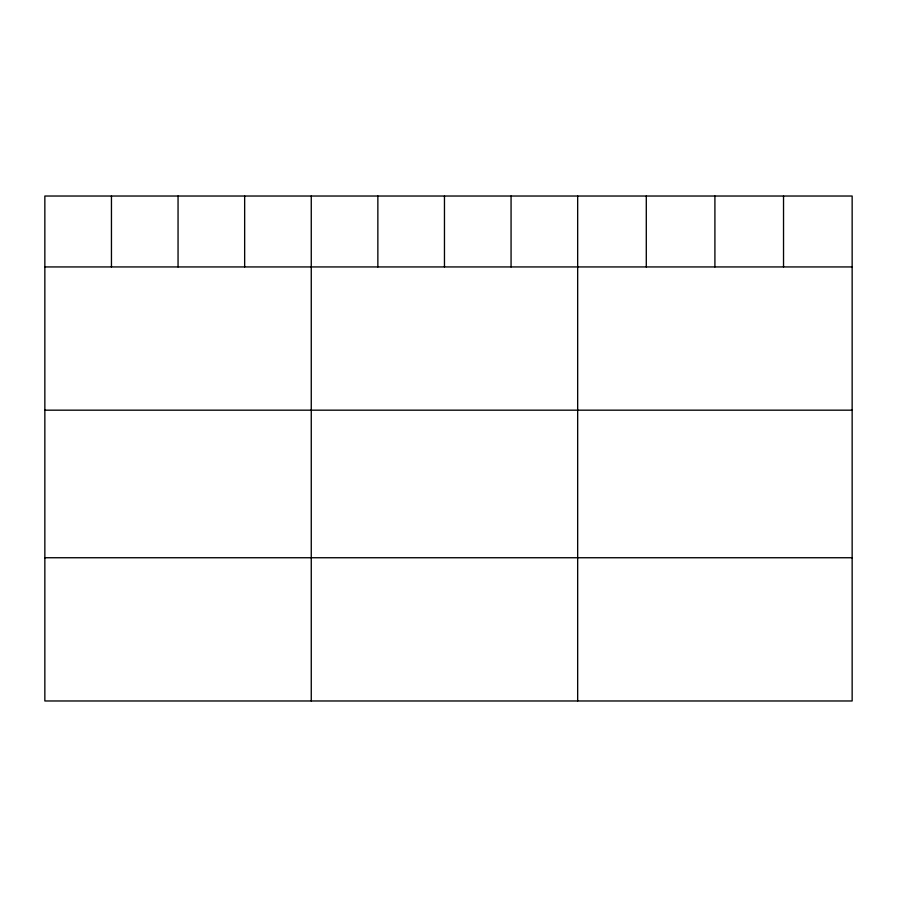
<?xml version="1.0" encoding="UTF-8"?>
<svg xmlns="http://www.w3.org/2000/svg" width="897" height="897" viewBox="0 0 897 897"><rect width="100%" height="100%" fill="white"/><g stroke="black" fill="none" stroke-linecap="round" stroke-linejoin="round"><path stroke-width="1.35" d="M852.15 266.936L852.15 700.972L44.85 700.972L44.85 196.028L852.15 196.028L852.15 266.936L44.85 266.936M44.85 410.176L852.15 410.176M44.85 557.743L852.15 557.743M783.529 196.028L783.529 266.936M714.909 196.028L714.909 266.936M646.288 196.028L646.288 266.936M577.668 196.028L577.668 700.972M511.066 196.028L511.066 266.936M444.464 196.028L444.464 266.936M377.861 196.028L377.861 266.936M311.259 196.028L311.259 700.972M244.657 196.028L244.657 266.936M178.055 196.028L178.055 266.936M111.452 196.028L111.452 266.936"/></g></svg>
